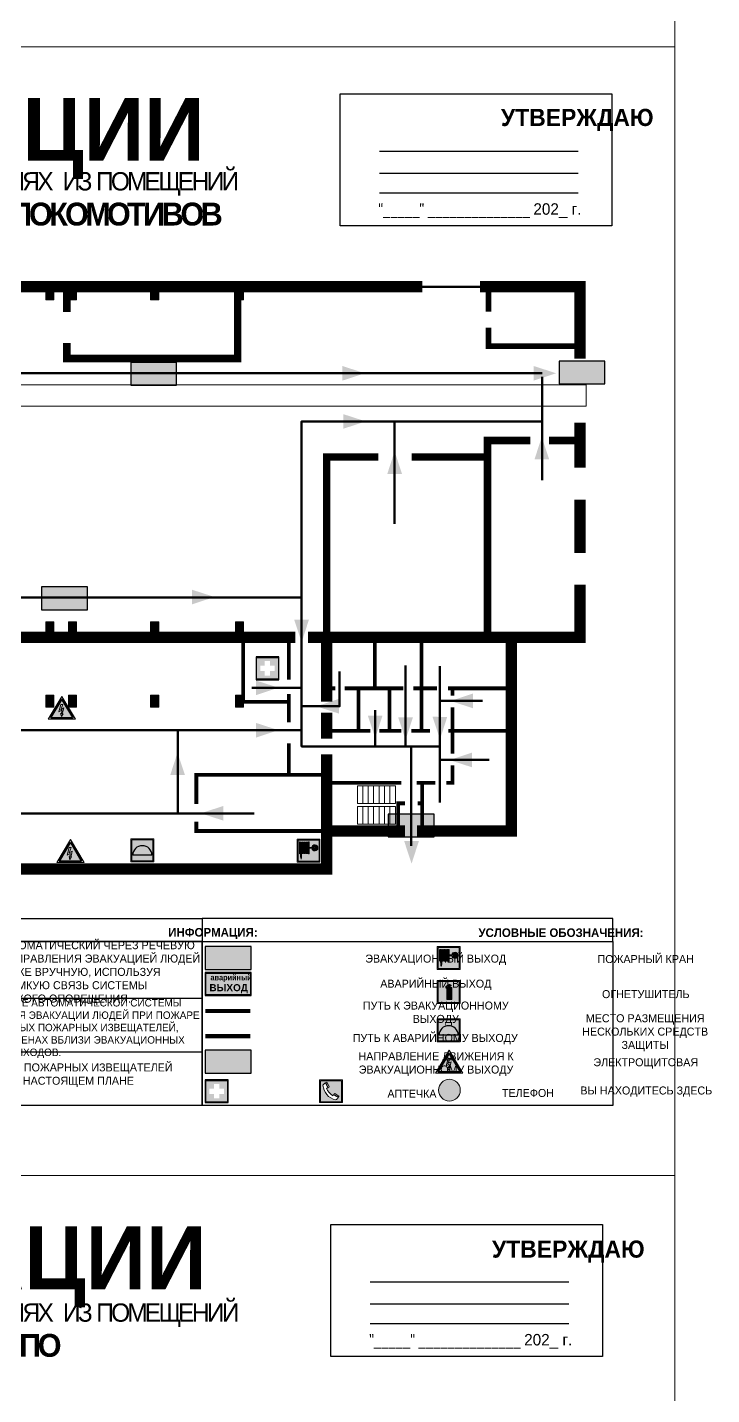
# Model space of a CAD drawing. Header units: millimetres. Extents: x 13114 to 67229, y 22859 to 38520.
# Drawn here: x 28583.1 to 28822.5, y 35478.4 to 35956.9 of the extents above; entities that cross this region are included whole.
import ezdxf

# ---------------------------------------------------------------- set-up
doc = ezdxf.new("R2010")
doc.units = ezdxf.units.MM
doc.linetypes.add('GOST2.303 4', pattern=[7, 5, -2, 0])
doc.layers.add('План_Штампы', color=7, linetype='Continuous')
doc.styles.add('обычный', font='arial.ttf')

# ---------------------------------------------------------------- blocks, each defined once
blk = doc.blocks.new('A$C7B4425F7')
at = {"true_color": 0xffffff}
blk.add_hatch(color=7, dxfattribs=at).paths.add_polyline_path([(0, 0), (-16, 0), (-16, -8), (0, -8)])
h = blk.add_hatch(color=126)
h.paths.add_polyline_path([(-0.2, -0.2), (-15.8, -0.2), (-15.8, -7.8), (-0.2, -7.8)])
h.paths.add_polyline_path([(-11.76, -2.03), (-11.76, -3.66), (-11.17, -3.66, -0.568275), (-11.17, -6.18), (-12.58, -6.18), (-12.58, -2.03)], flags=16)
h.paths.add_polyline_path([(-13.33, -4.12, -0.495768), (-13.59, -6.18), (-15.03, -6.18), (-15.03, -2.03), (-13.59, -2.03, -0.487973)], flags=16)
h.paths.add_polyline_path([(-10.25, -2.03), (-9.48, -2.03), (-9.48, -6.18), (-10.25, -6.18)], flags=16)
h.paths.add_polyline_path([(-13.84, -3.69), (-14.24, -3.69), (-14.24, -3.03), (-13.9, -3.03, -0.692621)], flags=0)
h.paths.add_polyline_path([(-9.15, -2.03), (-8.4, -2.03), (-8.04, -3.07), (-7.68, -2.03), (-6.93, -2.03), (-7.64, -4.1), (-6.93, -6.18), (-7.68, -6.18), (-8.04, -5.14), (-8.4, -6.18), (-9.15, -6.18), (-8.44, -4.1)], flags=16)
h.paths.add_polyline_path([(-11.76, -4.46), (-11.42, -4.46, -0.692621), (-11.36, -5.12), (-11.76, -5.12)], flags=0)
h.paths.add_polyline_path([(-13.9, -5.2), (-14.24, -5.2), (-14.24, -4.55), (-13.84, -4.55, -0.708038)], flags=0)
edge = h.paths.add_edge_path(flags=16)
edge.add_ellipse((-5.51, -4.08), major_axis=(0, 2.05), ratio=0.586184, start_angle=0, end_angle=360)
edge = h.paths.add_edge_path(flags=0)
edge.add_ellipse((-5.51, -4.08), major_axis=(0, 1.14), ratio=0.454828, start_angle=0, end_angle=360)
h.paths.add_polyline_path([(-4.13, -4.96, 0.377264), (-3.48, -4.52, 0.0555), (-3.16, -2.03), (-1.66, -2.03), (-1.66, -4.96), (-0.96, -4.96), (-0.96, -7.01), (-1.75, -7.01), (-1.75, -6.18), (-3.3, -6.18), (-3.3, -7.02), (-4.13, -7.02)], flags=16)
h.paths.add_polyline_path([(-2.73, -2.91), (-2.28, -2.91), (-2.28, -4.96), (-3.05, -4.96, 0.079136)], flags=0)
at = {"color": 126}
blk.add_lwpolyline([(-16, -8), (0, -8), (0, 0), (-16, 0)], close=True, dxfattribs=at)
blk = doc.blocks.new('A$C32E8229D')
at = {"true_color": 0xffffff}
blk.add_hatch(color=7, dxfattribs=at).paths.add_polyline_path([(0, 0), (0, -8), (16, -8), (16, 0)])
h = blk.add_hatch(color=126)
h.paths.add_polyline_path([(0.2, -0.2), (15.8, -0.2), (15.8, -7.8), (0.2, -7.8)])
h.paths.add_polyline_path([(13.49, -2.05), (12.08, -2.05), (11.37, -2.63, 0.162397), (11.29, -2.84), (11.29, -3.63), (10.35, -3.63), (10.35, -4.05), (11.68, -4.05), (11.68, -3.48), (12.26, -4.28), (11.29, -5.1), (11.29, -6.78), (11.85, -6.78), (11.85, -5.44), (12.8, -4.64), (12.8, -5.94), (14.46, -5.94), (14.46, -5.39), (13.45, -5.39), (13.45, -3.97), (12.46, -2.59), (13.15, -2.59), (13.69, -3.34), (14.18, -3)], flags=16)
h.paths.add_polyline_path([(10.74, -1.82, 1), (11.8, -1.82, 1)], flags=16)
h.paths.add_polyline_path([(9.39, -3.59), (5.99, -3.59), (6.56, -3.03), (5.91, -3.03), (5.1, -3.83), (5.91, -4.64), (6.56, -4.64), (5.99, -4.09), (9.39, -4.09)], flags=16)
h.paths.add_polyline_path([(4.29, -1.08), (1.72, -1.08), (1.72, -6.6), (4.29, -6.6)], flags=16)
at = {"color": 126}
blk.add_lwpolyline([(16, -8), (0, -8), (0, 0), (16, 0)], close=True, dxfattribs=at)
blk = doc.blocks.new('A$C3E6D3DDE')
at = {"lineweight": 5}
h = blk.add_hatch(color=40, dxfattribs=at)
h.paths.add_polyline_path([(24.1, 1.45), (16.46, -11.35), (31.74, -11.35)])
h.paths.add_polyline_path([(24.09, -0.46), (30.03, -10.41), (18.14, -10.41)], flags=16)
h.paths.add_polyline_path([(24.54, -3.08), (23.41, -6.02), (25.13, -5.01), (24.33, -8.5), (24.82, -8.27), (23.79, -9.86), (23.4, -8.04), (23.8, -8.43), (24.04, -6.29), (22.39, -7.25), (23.44, -3.08)], flags=0)
h = blk.add_hatch(color=256, dxfattribs=at)
h.paths.add_polyline_path([(24.37, 0.03, 0.567511), (23.82, 0.03), (17.59, -10.4, 0.582454), (17.86, -10.88), (30.32, -10.88, 0.582149), (30.6, -10.4)])
h.paths.add_polyline_path([(24.09, -0.46), (18.14, -10.41), (30.03, -10.41)], flags=16)
h.paths.add_polyline_path([(24.54, -3.08), (23.41, -6.02), (25.13, -5.01), (24.33, -8.5), (24.82, -8.27), (23.79, -9.86), (23.4, -8.04), (23.8, -8.43), (24.04, -6.29), (22.39, -7.25), (23.44, -3.08)], flags=0)
h = blk.add_hatch(color=40, dxfattribs=at)
h.paths.add_polyline_path([(24.09, -0.46), (18.14, -10.41), (30.03, -10.41)])
h.paths.add_polyline_path([(24.82, -8.27), (23.79, -9.86), (23.4, -8.04), (23.8, -8.43), (24.04, -6.29), (22.39, -7.25), (23.44, -3.08), (24.54, -3.08), (23.41, -6.02), (25.13, -5.01), (24.33, -8.5)], flags=16)
at = {"color": 40, "lineweight": 5}
for p, q in [((16.46, -11.35), (24.1, 1.45)), ((24.1, 1.45), (31.74, -11.35))]:
    blk.add_line(p, q, dxfattribs=at)
at = {"lineweight": 5}
for p, q in [((17.59, -10.4), (23.82, 0.03)), ((24.37, 0.03), (30.6, -10.4)), ((18.14, -10.41), (24.09, -0.46)), ((23.44, -3.08), (22.39, -7.25)), ((22.39, -7.25), (24.04, -6.29)), ((23.41, -6.02), (24.54, -3.08)), ((25.13, -5.01), (23.41, -6.02)), ((24.54, -3.08), (23.44, -3.08)), ((24.04, -6.29), (23.8, -8.43)), ((24.09, -0.46), (30.03, -10.41)), ((24.33, -8.5), (25.13, -5.01)), ((17.86, -10.88), (30.32, -10.88)), ((18.14, -10.41), (30.03, -10.41)), ((23.8, -8.43), (23.4, -8.04)), ((23.4, -8.04), (23.79, -9.86)), ((23.79, -9.86), (24.82, -8.27)), ((24.82, -8.27), (24.33, -8.5))]:
    blk.add_line(p, q, dxfattribs=at)
at = {"color": 50, "lineweight": 5}
blk.add_line((31.74, -11.35), (16.46, -11.35), dxfattribs=at)
blk = doc.blocks.new('A$C41C009D9')
at = {"true_color": 0xffffff}
blk.add_hatch(color=7, dxfattribs=at).paths.add_polyline_path([(0, 8), (-16, 8), (-16, 0), (0, 0)])
h = blk.add_hatch(color=126)
h.dxf.hatch_style = 1
h.paths.add_polyline_path([(-15.8, 7.8), (-15.8, 0.2), (-0.2, 0.2), (-0.2, 7.8)])
at = {"color": 126}
for points in [[(-16, 0), (0, 0), (0, 8), (-16, 8)], [(-16, 0), (0, 0), (0, 8), (-16, 8)], [(-15.8, 7.8), (-0.2, 7.8), (-0.2, 0.2), (-15.8, 0.2)]]:
    blk.add_lwpolyline(points, close=True, dxfattribs=at)
at = {"color": 7, "true_color": 0xffffff, "insert": (-15.8, 7.3), "char_height": 2.5, "width": 15.5999, "attachment_point": 1, "style": 'обычный'}
blk.add_mtext('\\pi1.6133;{\\fArial|b1|i0|c204|p34;\\H0.8x;\\W0.8;аварийный\\H1.25x;\\W1;\\P\\pi1.2327;ВЫХОД}', dxfattribs=at)
blk = doc.blocks.new('A$C37112FD5')
at = {"true_color": 0xf5f5ff}
h = blk.add_hatch(color=7, dxfattribs=at)
h.dxf.hatch_style = 1
h.paths.add_polyline_path([(12.8, -7.4), (0, -7.4), (0, -20.2), (12.8, -20.2)])
h.paths.add_polyline_path([(12.29, -7.91), (12.29, -19.69), (0.51, -19.69), (0.51, -7.91)], flags=16)
h.paths.add_polyline_path([(4.98, -9.04, -0.42597), (5.17, -9.22), (5.17, -12.25), (5.17, -15.29, -0.432244), (4.98, -15.47), (4.83, -15.47, -0.42597), (4.64, -15.29), (4.64, -12.25), (4.64, -9.22, -0.432244), (4.83, -9.04)], flags=0)
h.paths.add_polyline_path([(4.28, -9.22), (4.28, -12.25), (4.28, -15.29, -0.432244), (4.09, -15.47), (3.94, -15.47, -0.42597), (3.75, -15.29), (3.75, -12.25), (3.75, -9.22, -0.432244), (3.94, -9.04), (4.09, -9.04, -0.42597)], flags=0)
h.paths.add_polyline_path([(5.72, -9.04), (5.87, -9.04, -0.42597), (6.06, -9.22), (6.06, -12.25), (6.06, -15.29, -0.432244), (5.87, -15.47), (5.72, -15.47, -0.42597), (5.53, -15.29), (5.53, -12.25), (5.53, -9.22, -0.432244)], flags=0)
h.paths.add_polyline_path([(6.42, -8.9), (6.5, -8.9, -0.42597), (6.69, -9.08), (6.69, -12.03), (8.21, -12.03, -15.824349), (8.21, -12.47), (6.69, -12.47), (6.69, -15.42, -0.432244), (6.5, -15.6), (6.42, -15.6)], flags=0)
h.paths.add_polyline_path([(3.39, -9.22), (3.39, -12.25), (3.39, -15.29, -0.432244), (3.2, -15.47), (3.05, -15.47, -0.42597), (2.85, -15.29), (2.85, -12.25), (2.85, -9.22, -0.432244), (3.05, -9.04), (3.2, -9.04, -0.42597)], flags=0)
h.paths.add_polyline_path([(2.5, -9.22), (2.5, -16.71), (1.96, -16.71), (1.96, -9.22, -0.432244), (2.15, -9.04), (2.31, -9.04, -0.42597)], flags=0)
h.paths.add_polyline_path([(1.61, -8.9), (1.61, -15.6), (1.57, -15.6, -0.42597), (1.37, -15.42), (1.37, -12.03), (1.37, -9.09, -0.432244), (1.57, -8.9)], flags=0)
h.paths.add_polyline_path([(9.76, -10.81), (9.76, -12.03), (8.49, -12.03, -0.336371)], flags=0)
h.paths.add_polyline_path([(8.49, -12.47), (9.76, -12.47), (9.76, -13.7, -0.336371)], flags=0)
h.paths.add_polyline_path([(10.11, -10.81, -0.336371), (11.38, -12.03), (10.11, -12.03)], flags=0)
h.paths.add_polyline_path([(10.11, -12.47), (11.38, -12.47, -0.336371), (10.11, -13.7)], flags=0)
h.paths.add_polyline_path([(2.5, -16.84), (2.5, -17.05), (1.97, -17.05), (1.97, -16.84)], flags=0)
h.paths.add_polyline_path([(2.5, -17.24, -0.033778), (2.24, -18.6, -0.033778), (1.97, -17.24)], flags=0)
h = blk.add_hatch(color=242)
h.dxf.hatch_style = 1
h.paths.add_polyline_path([(12.29, -7.91), (0.51, -7.91), (0.51, -19.69), (12.29, -19.69)])
h.paths.add_polyline_path([(6.42, -15.6), (6.42, -8.9), (6.5, -8.9, -0.42597), (6.69, -9.08), (6.69, -12.03), (8.21, -12.03, -15.824349), (8.21, -12.47), (6.69, -12.47), (6.69, -15.42, -0.432244), (6.5, -15.6)], flags=16)
h.paths.add_polyline_path([(5.87, -15.47), (5.72, -15.47, -0.42597), (5.53, -15.29), (5.53, -12.25), (5.53, -9.22, -0.432244), (5.72, -9.04), (5.87, -9.04, -0.42597), (6.06, -9.22), (6.06, -12.25), (6.06, -15.29, -0.432244)], flags=16)
h.paths.add_polyline_path([(4.98, -15.47), (4.83, -15.47, -0.42597), (4.64, -15.29), (4.64, -12.25), (4.64, -9.22, -0.432244), (4.83, -9.04), (4.98, -9.04, -0.42597), (5.17, -9.22), (5.17, -12.25), (5.17, -15.29, -0.432244)], flags=16)
h.paths.add_polyline_path([(4.09, -15.47), (3.94, -15.47, -0.42597), (3.75, -15.29), (3.75, -12.25), (3.75, -9.22, -0.432244), (3.94, -9.04), (4.09, -9.04, -0.42597), (4.28, -9.22), (4.28, -12.25), (4.28, -15.29, -0.432244)], flags=16)
h.paths.add_polyline_path([(3.2, -15.47), (3.05, -15.47, -0.42597), (2.85, -15.29), (2.85, -12.25), (2.85, -9.22, -0.432244), (3.05, -9.04), (3.2, -9.04, -0.42597), (3.39, -9.22), (3.39, -12.25), (3.39, -15.29, -0.432244)], flags=16)
h.paths.add_polyline_path([(2.5, -17.05), (1.97, -17.05), (1.97, -16.84), (2.5, -16.84)], flags=16)
h.paths.add_polyline_path([(2.5, -17.24, -0.033778), (2.24, -18.6, -0.033778), (1.97, -17.24)], flags=16)
h.paths.add_polyline_path([(2.5, -16.71), (1.96, -16.71), (1.96, -9.22, -0.432244), (2.15, -9.04), (2.31, -9.04, -0.42597), (2.5, -9.22)], flags=16)
h.paths.add_polyline_path([(1.61, -15.6), (1.57, -15.6, -0.42597), (1.37, -15.42), (1.37, -12.03), (1.37, -9.09, -0.432244), (1.57, -8.9), (1.61, -8.9)], flags=16)
h.paths.add_polyline_path([(8.49, -12.47), (9.76, -12.47), (9.76, -13.7, -0.336371)], flags=0)
h.paths.add_polyline_path([(10.11, -13.7), (10.11, -12.47), (11.38, -12.47, -0.336371)], flags=0)
h.paths.add_polyline_path([(8.49, -12.03, -0.336371), (9.76, -10.81), (9.76, -12.03)], flags=0)
h.paths.add_polyline_path([(10.11, -12.03), (10.11, -10.81, -0.336371), (11.38, -12.03)], flags=0)
h = blk.add_hatch(color=7, dxfattribs=at)
h.dxf.hatch_style = 1
h.paths.add_polyline_path([(1.61, -8.9), (1.57, -8.9, 0.432244), (1.37, -9.09), (1.37, -12.03), (1.37, -15.42, 0.42597), (1.57, -15.6), (1.61, -15.6)])
h.paths.add_polyline_path([(2.5, -9.22, 0.42597), (2.31, -9.04), (2.15, -9.04, 0.432244), (1.96, -9.22), (1.96, -16.71), (2.5, -16.71)])
h.paths.add_polyline_path([(2.5, -16.84), (1.97, -16.84), (1.97, -17.05), (2.5, -17.05)])
h.paths.add_polyline_path([(2.5, -17.24), (1.97, -17.24, 0.033778), (2.24, -18.6, 0.033778)])
h.paths.add_polyline_path([(3.39, -12.25), (3.39, -9.22, 0.42597), (3.2, -9.04), (3.05, -9.04, 0.432244), (2.85, -9.22), (2.85, -12.25), (2.85, -15.29, 0.42597), (3.05, -15.47), (3.2, -15.47, 0.432244), (3.39, -15.29)])
h.paths.add_polyline_path([(4.28, -12.25), (4.28, -9.22, 0.42597), (4.09, -9.04), (3.94, -9.04, 0.432244), (3.75, -9.22), (3.75, -12.25), (3.75, -15.29, 0.42597), (3.94, -15.47), (4.09, -15.47, 0.432244), (4.28, -15.29)])
h.paths.add_polyline_path([(5.17, -12.25), (5.17, -9.22, 0.42597), (4.98, -9.04), (4.83, -9.04, 0.432244), (4.64, -9.22), (4.64, -12.25), (4.64, -15.29, 0.42597), (4.83, -15.47), (4.98, -15.47, 0.432244), (5.17, -15.29)])
h.paths.add_polyline_path([(6.06, -12.25), (6.06, -9.22, 0.42597), (5.87, -9.04), (5.72, -9.04, 0.432244), (5.53, -9.22), (5.53, -12.25), (5.53, -15.29, 0.42597), (5.72, -15.47), (5.87, -15.47, 0.432244), (6.06, -15.29)])
h.paths.add_polyline_path([(6.69, -12.47), (8.21, -12.47, 15.824349), (8.21, -12.03), (6.69, -12.03), (6.69, -9.08, 0.42597), (6.5, -8.9), (6.42, -8.9), (6.42, -15.6), (6.5, -15.6, 0.432244), (6.69, -15.42)])
h.paths.add_polyline_path([(8.49, -12.47), (9.76, -12.47), (9.76, -13.7, -0.336371)], flags=16)
h.paths.add_polyline_path([(8.49, -12.03, -0.336371), (9.76, -10.81), (9.76, -12.03)], flags=16)
h.paths.add_polyline_path([(10.11, -12.47), (11.38, -12.47, -0.336371), (10.11, -13.7)], flags=16)
h.paths.add_polyline_path([(10.11, -12.03), (10.11, -10.81, -0.336371), (11.38, -12.03)], flags=16)
h = blk.add_hatch(color=242)
h.dxf.hatch_style = 1
h.paths.add_polyline_path([(9.76, -10.81, 0.336371), (8.49, -12.03), (9.76, -12.03)])
h.paths.add_polyline_path([(10.11, -10.81), (10.11, -12.03), (11.38, -12.03, 0.336371)])
h.paths.add_polyline_path([(11.38, -12.47), (10.11, -12.47), (10.11, -13.7, 0.336371)])
h.paths.add_polyline_path([(9.76, -12.47), (8.49, -12.47, 0.336371), (9.76, -13.7)])
at = {"color": 242, "lineweight": 5}
for p, q in [((0, -20.2), (0, -7.4)), ((0, -7.4), (12.8, -7.4)), ((12.8, -20.2), (12.8, -7.4)), ((1.37, -12.03), (1.37, -9.08)), ((1.37, -12.03), (1.37, -15.42)), ((1.57, -8.9), (1.61, -8.9)), ((1.61, -8.9), (1.61, -15.6)), ((1.96, -16.71), (1.96, -9.22)), ((2.15, -9.04), (2.31, -9.04)), ((2.5, -16.71), (2.5, -9.22)), ((2.85, -12.25), (2.85, -9.22)), ((2.85, -12.25), (2.85, -15.29)), ((3.05, -9.04), (3.2, -9.04)), ((3.39, -12.25), (3.39, -9.22)), ((3.39, -12.25), (3.39, -15.29)), ((3.75, -12.25), (3.75, -9.22)), ((3.75, -12.25), (3.75, -15.29)), ((3.94, -9.04), (4.09, -9.04)), ((4.28, -12.25), (4.28, -9.22)), ((4.28, -12.25), (4.28, -15.29)), ((4.64, -12.25), (4.64, -9.22)), ((4.64, -12.25), (4.64, -15.29)), ((4.83, -9.04), (4.98, -9.04)), ((5.17, -12.25), (5.17, -9.22)), ((5.17, -12.25), (5.17, -15.29)), ((5.53, -12.25), (5.53, -9.22)), ((5.53, -12.25), (5.53, -15.29)), ((5.72, -9.04), (5.87, -9.04)), ((6.06, -12.25), (6.06, -9.22)), ((6.06, -12.25), (6.06, -15.29)), ((6.42, -8.9), (6.42, -15.6)), ((6.5, -8.9), (6.42, -8.9)), ((6.69, -12.03), (6.69, -9.08)), ((8.21, -12.03), (6.69, -12.03)), ((8.21, -12.47), (6.69, -12.47)), ((6.69, -12.47), (6.69, -15.42)), ((9.76, -12.03), (8.49, -12.03)), ((9.76, -12.47), (8.49, -12.47)), ((9.76, -10.81), (9.76, -12.03)), ((9.76, -12.47), (9.76, -13.7)), ((10.11, -10.81), (10.11, -12.03)), ((11.38, -12.03), (10.11, -12.03)), ((11.38, -12.47), (10.11, -12.47)), ((10.11, -12.47), (10.11, -13.7)), ((0, -20.2), (12.8, -20.2)), ((1.57, -15.6), (1.61, -15.6)), ((1.96, -16.71), (2.5, -16.71)), ((1.97, -16.84), (2.5, -16.84)), ((1.97, -17.05), (1.97, -16.84)), ((2.5, -17.05), (1.97, -17.05)), ((1.97, -17.24), (2.5, -17.24)), ((2.5, -16.84), (2.5, -17.05)), ((3.05, -15.47), (3.2, -15.47)), ((3.94, -15.47), (4.09, -15.47)), ((4.83, -15.47), (4.98, -15.47)), ((5.72, -15.47), (5.87, -15.47)), ((6.42, -15.6), (6.5, -15.6))]:
    blk.add_line(p, q, dxfattribs=at)
blk.add_lwpolyline([(0.51, -7.91), (12.29, -7.91), (12.29, -19.69), (0.51, -19.69)], close=True, dxfattribs=at)
for centre, radius, start, end in [((1.56, -9.09), 0.182, 87.10267, 180.60715), ((2.15, -9.22), 0.182, 87.10267, 180.60715), ((2.32, -9.22), 0.182, 359.39285, 92.89733), ((3.04, -9.22), 0.182, 87.10267, 180.60715), ((3.04, -15.29), 0.182, 179.39285, 272.89733), ((3.21, -9.22), 0.182, 359.39285, 92.89733), ((3.21, -15.29), 0.182, 267.10267, 0.60715), ((3.93, -9.22), 0.182, 87.10267, 180.60715), ((3.93, -15.29), 0.182, 179.39285, 272.89733), ((4.1, -9.22), 0.182, 359.39285, 92.89733), ((4.1, -15.29), 0.182, 267.10267, 0.60715), ((4.82, -9.22), 0.182, 87.10267, 180.60715), ((4.82, -15.29), 0.182, 179.39285, 272.89733), ((4.99, -9.22), 0.182, 359.39285, 92.89733), ((4.99, -15.29), 0.182, 267.10267, 0.60715), ((5.71, -9.22), 0.182, 87.10267, 180.60715), ((5.71, -15.29), 0.182, 179.39285, 272.89733), ((5.88, -9.22), 0.182, 359.39285, 92.89733), ((5.88, -15.29), 0.182, 267.10267, 0.60715), ((6.51, -9.09), 0.182, 359.39285, 92.89733), ((9.93, -12.25), 1.74, 187.23185, 172.76815), ((9.93, -12.25), 1.46, 96.99266, 171.35851), ((9.93, -12.25), 1.46, 188.64149, 263.00734), ((9.93, -12.25), 1.46, 8.64149, 83.00734), ((9.93, -12.25), 1.46, 276.99266, 351.35851), ((1.56, -15.42), 0.182, 179.39285, 272.89733), ((12.17, -15.98), 10.27, 187.04098, 194.7793), ((-7.7, -15.98), 10.27, 345.2207, 352.95902), ((6.51, -15.42), 0.182, 267.10267, 0.60715)]:
    blk.add_arc(centre, radius, start, end, dxfattribs=at)
blk = doc.blocks.new('A$C7B8C2D5B')
at = {"lineweight": 0}
h = blk.add_hatch(color=5, dxfattribs=at)
h.dxf.hatch_style = 1
h.paths.add_polyline_path([(1.4, -3.02, 1), (-2.11, -3.02, 1)])
at = {"color": 5, "lineweight": 0}
blk.add_circle((-0.36, -3.02), 1.75, dxfattribs=at)
blk = doc.blocks.new('A$C18900ED3')
h = blk.add_hatch(color=126)
h.paths.add_polyline_path([(-0.18, -0.18), (-7.02, -0.18), (-7.02, -7.02), (-0.18, -7.02)])
h.paths.add_polyline_path([(-5.89, -4.46), (-5.89, -2.77), (-4.46, -2.77), (-4.46, -1.31), (-2.77, -1.31), (-2.77, -2.77), (-1.33, -2.77), (-1.33, -4.46), (-2.77, -4.46), (-2.77, -5.89), (-4.46, -5.89), (-4.46, -4.46)], flags=16)
at = {"color": 126}
for p, q in [((-7.2, 0), (-7.2, -7.2)), ((0, 0), (-7.2, 0)), ((0, -7.2), (0, 0)), ((-7.02, -7.02), (-7.02, -0.18)), ((-7.02, -0.18), (-0.18, -0.18)), ((-0.18, -0.18), (-0.18, -7.02)), ((-7.2, -7.2), (0, -7.2)), ((-0.18, -7.02), (-7.02, -7.02))]:
    blk.add_line(p, q, dxfattribs=at)
blk = doc.blocks.new('A$C1E1F2D43')
at = {"true_color": 0xffffff}
blk.add_hatch(color=7, dxfattribs=at).paths.add_polyline_path([(8, 0), (0, 0), (0, -8), (8, -8)])
h = blk.add_hatch(color=242)
h.paths.add_polyline_path([(0.32, -0.32), (0.32, -7.68), (7.68, -7.68), (7.68, -0.32)])
h.paths.add_polyline_path([(7.35, -5.71), (0.65, -5.71, -1)], flags=16)
at = {"color": 242, "lineweight": 5}
for p, q in [((0, 0), (8, 0)), ((0, -8), (0, 0)), ((0, 0), (8, 0)), ((8, -8), (8, 0)), ((0, -8), (8, -8))]:
    blk.add_line(p, q, dxfattribs=at)
at = {"color": 242}
blk.add_line((7.35, -5.71), (0.65, -5.71), dxfattribs=at)
at = {"color": 242, "lineweight": 5}
blk.add_lwpolyline([(0.32, -0.32), (7.68, -0.32), (7.68, -7.68), (0.32, -7.68)], close=True, dxfattribs=at)
at = {"color": 242}
blk.add_arc((4, -5.71), 3.35, 0, 180, dxfattribs=at)
blk = doc.blocks.new('A$C3AD82952')
at = {"true_color": 0xf5f5ff}
h = blk.add_hatch(color=7, dxfattribs=at)
h.dxf.hatch_style = 1
h.paths.add_polyline_path([(8.21, 8.73, 0.414214), (7.89, 9.05), (7.22, 9.05), (7.22, 9.92), (7.59, 9.92, 1), (7.57, 10.36), (7.22, 10.36), (7.22, 10.6), (6.43, 10.6), (6.43, 10.36), (6.01, 10.36), (4.74, 9.59), (4.74, 8.69), (4.98, 8.73), (4.98, 9.26), (6.12, 9.91), (6.43, 9.91), (6.43, 9.05), (5.76, 9.05, 0.414214), (5.44, 8.73), (5.44, 2.2), (8.21, 2.2)], flags=0)
h.paths.add_polyline_path([(12.8, 12.8), (0, 12.8), (0, 0), (12.8, 0)])
h.paths.add_polyline_path([(0.51, 12.29), (12.29, 12.29), (12.29, 0.51), (0.51, 0.51)], flags=16)
h.paths.add_polyline_path([(4.74, 9.59), (6.01, 10.36), (6.43, 10.36), (6.43, 10.6), (7.22, 10.6), (7.22, 10.36), (7.59, 10.36, -0.94586), (7.59, 9.92), (7.22, 9.92), (7.22, 9.05), (7.89, 9.05, -0.414214), (8.21, 8.73), (8.21, 2.2), (5.44, 2.2), (5.44, 8.73, -0.414214), (5.76, 9.05), (6.43, 9.05), (6.43, 9.91), (6.12, 9.91), (4.98, 9.26), (4.98, 8.73), (4.74, 8.69)], flags=0)
h = blk.add_hatch(color=242)
h.dxf.hatch_style = 1
h.paths.add_polyline_path([(12.29, 12.29), (0.51, 12.29), (0.51, 0.51), (12.29, 0.51)])
h.paths.add_polyline_path([(4.74, 8.69), (4.74, 9.59), (6.01, 10.36), (6.43, 10.36), (6.43, 10.6), (7.22, 10.6), (7.22, 10.36), (7.59, 10.36, -0.94586), (7.59, 9.92), (7.22, 9.92), (7.22, 9.05), (7.89, 9.05, -0.414214), (8.21, 8.73), (8.21, 2.2), (5.44, 2.2), (5.44, 8.73, -0.414214), (5.76, 9.05), (6.43, 9.05), (6.43, 9.91), (6.12, 9.91), (4.98, 9.26), (4.98, 8.73)], flags=16)
h = blk.add_hatch(color=7, dxfattribs=at)
h.dxf.hatch_style = 1
h.paths.add_polyline_path([(8.21, 8.73, 0.414214), (7.89, 9.05), (7.22, 9.05), (7.22, 9.92), (7.59, 9.92, 1), (7.57, 10.36), (7.22, 10.36), (7.22, 10.6), (6.43, 10.6), (6.43, 10.36), (6.01, 10.36), (4.74, 9.59), (4.74, 8.69), (4.98, 8.73), (4.98, 9.26), (6.12, 9.91), (6.43, 9.91), (6.43, 9.05), (5.76, 9.05, 0.414214), (5.44, 8.73), (5.44, 2.2), (8.21, 2.2)])
at = {"color": 242, "lineweight": 5}
for p, q in [((0, 0), (0, 12.8)), ((0, 12.8), (12.8, 12.8)), ((6.01, 10.36), (4.74, 9.59)), ((4.74, 9.59), (4.74, 8.69)), ((4.74, 8.69), (4.98, 8.73)), ((4.98, 9.26), (6.12, 9.91)), ((4.98, 8.73), (4.98, 9.26)), ((5.44, 2.2), (5.44, 8.73)), ((5.76, 9.05), (6.43, 9.05)), ((6.01, 10.36), (6.43, 10.36)), ((6.12, 9.91), (6.43, 9.91)), ((7.22, 10.6), (6.43, 10.6)), ((6.43, 10.6), (6.43, 10.36)), ((6.43, 9.91), (6.43, 9.05)), ((7.22, 10.36), (7.22, 10.6)), ((7.59, 10.36), (7.22, 10.36)), ((7.22, 9.05), (7.22, 9.92)), ((7.59, 9.92), (7.22, 9.92)), ((7.89, 9.05), (7.22, 9.05)), ((8.21, 2.2), (8.21, 8.73)), ((12.8, 0), (12.8, 12.8)), ((0, 0), (12.8, 0)), ((5.44, 2.2), (8.21, 2.2))]:
    blk.add_line(p, q, dxfattribs=at)
blk.add_lwpolyline([(0.51, 12.29), (12.29, 12.29), (12.29, 0.51), (0.51, 0.51)], close=True, dxfattribs=at)
for centre, radius, start, end in [((5.76, 8.73), 0.32, 90, 180), ((7.58, 10.14), 0.223, 273.18746, 86.81254), ((7.89, 8.73), 0.32, 0, 90)]:
    blk.add_arc(centre, radius, start, end, dxfattribs=at)
blk = doc.blocks.new('A$C456E1F9C')
at = {"lineweight": 5}
h = blk.add_hatch(color=242, dxfattribs=at)
h.paths.add_polyline_path([(0.51, -1.47), (0.51, -13.26), (12.29, -13.26), (12.29, -1.47)])
h.paths.add_polyline_path([(5.42, -4.95, -0.254479), (4.78, -5.4), (3.52, -2.53, -0.209735), (4.23, -2.4)], flags=16)
h.paths.add_polyline_path([(8.53, -8.6), (10.87, -10.17), (10.54, -10.76), (8.03, -9.13, -0.192251)], flags=16)
h.paths.add_polyline_path([(4.61, -5.49, 0.005518), (3.87, -5.72, 0.128647), (7.49, -10.01, 0.00809), (7.83, -9.33), (10.47, -10.97, -0.16736), (8.99, -12.25, -0.327862), (1.95, -3.95, -0.166952), (3.36, -2.62)], flags=16)
at = {"color": 242, "lineweight": 5}
for p, q in [((0, -13.77), (0, -0.97)), ((12.8, -0.97), (0, -0.97)), ((4.61, -5.49), (3.36, -2.62)), ((3.52, -2.53), (4.78, -5.4)), ((4.23, -2.4), (5.42, -4.95)), ((12.8, -13.77), (12.8, -0.97)), ((0, -13.77), (12.8, -13.77)), ((7.83, -9.33), (10.47, -10.97)), ((8.03, -9.13), (10.54, -10.76)), ((10.81, -10.12), (8.53, -8.6)), ((10.54, -10.76), (10.8, -10.3)), ((10.8, -10.3), (10.81, -10.12))]:
    blk.add_line(p, q, dxfattribs=at)
blk.add_lwpolyline([(0.51, -1.47), (12.29, -1.47), (12.29, -13.26), (0.51, -13.26)], close=True, dxfattribs=at)
for centre, radius, start, end in [((4.59, -5.34), 2.99, 114.28453, 152.19739), ((11.12, -3.31), 9.19, 183.99153, 256.60086), ((4.02, -3.27), 0.891, 76.32839, 123.70924), ((14.98, -39.1), 35.17, 107.14873, 108.41345), ((13.86, -0.94), 11.08, 205.55365, 234.87622), ((4.68, -4.59), 0.824, 276.9621, 334.07228), ((-13.31, 0.8), 23.44, 332.54871, 334.40268), ((8.94, -9.5), 0.989, 114.40924, 157.93883), ((7.87, -9.46), 3, 291.92908, 329.9329)]:
    blk.add_arc(centre, radius, start, end, dxfattribs=at)

msp = doc.modelspace()

# ---------------------------------------------------------------- hatches: boundary and pattern name
at = {"lineweight": 0}
h = msp.add_hatch(color=256, dxfattribs=at)
h.dxf.hatch_style = 1
h.paths.add_polyline_path([(28589.56, 35865.64), (28589.56, 35861.47), (28592.39, 35861.47), (28592.39, 35865.64)])
h = msp.add_hatch(color=256, dxfattribs=at)
h.dxf.hatch_style = 1
h.paths.add_polyline_path([(28597.46, 35865.64), (28597.46, 35861.47), (28600.29, 35861.47), (28600.29, 35865.64)])
h = msp.add_hatch(color=256, dxfattribs=at)
h.dxf.hatch_style = 1
h.paths.add_polyline_path([(28626.23, 35865.64), (28626.23, 35861.47), (28629.06, 35861.47), (28629.06, 35865.64)])
h = msp.add_hatch(color=256, dxfattribs=at)
h.dxf.hatch_style = 1
h.paths.add_polyline_path([(28655.94, 35865.64), (28655.94, 35861.47), (28658.77, 35861.47), (28658.77, 35865.64)])
h = msp.add_hatch(color=256, dxfattribs=at)
h.dxf.hatch_style = 1
h.paths.add_polyline_path([(28589.56, 35748.84), (28589.56, 35744.67), (28592.39, 35744.67), (28592.39, 35748.84)])
h = msp.add_hatch(color=256, dxfattribs=at)
h.dxf.hatch_style = 1
h.paths.add_polyline_path([(28597.46, 35748.84), (28597.46, 35744.67), (28600.29, 35744.67), (28600.29, 35748.84)])
h = msp.add_hatch(color=256, dxfattribs=at)
h.dxf.hatch_style = 1
h.paths.add_polyline_path([(28626.23, 35748.84), (28626.23, 35744.67), (28629.06, 35744.67), (28629.06, 35748.84)])
h = msp.add_hatch(color=256, dxfattribs=at)
h.dxf.hatch_style = 1
h.paths.add_polyline_path([(28655.94, 35748.84), (28655.94, 35744.67), (28658.77, 35744.67), (28658.77, 35748.84)])
h = msp.add_hatch(color=256, dxfattribs=at)
h.dxf.hatch_style = 1
h.paths.add_polyline_path([(28589.56, 35723.17), (28589.56, 35719), (28592.39, 35719), (28592.39, 35723.17)])
h = msp.add_hatch(color=256, dxfattribs=at)
h.dxf.hatch_style = 1
h.paths.add_polyline_path([(28597.46, 35723.17), (28597.46, 35719), (28600.29, 35719), (28600.29, 35723.17)])
h = msp.add_hatch(color=256, dxfattribs=at)
h.dxf.hatch_style = 1
h.paths.add_polyline_path([(28626.23, 35723.17), (28626.23, 35719), (28629.06, 35719), (28629.06, 35723.17)])
h = msp.add_hatch(color=256, dxfattribs=at)
h.dxf.hatch_style = 1
h.paths.add_polyline_path([(28655.94, 35723.17), (28655.94, 35719), (28658.77, 35719), (28658.77, 35723.17)])

# ---------------------------------------------------------------- linework, layer by layer
at = {"color": 5, "lineweight": 0}
for points in [[(28209.6, 35950.08), (28809.6, 35950.08), (28809.6, 36345.08), (28209.6, 36345.08)], [(28209.6, 35555.08), (28809.6, 35555.08), (28809.6, 35950.08), (28209.6, 35950.08)], [(28209.6, 35160.08), (28809.6, 35160.08), (28809.6, 35555.08), (28209.6, 35555.08)]]:
    msp.add_lwpolyline(points, close=True, dxfattribs=at)
for points in [[(28692.54, 35933.6), (28787.54, 35933.6), (28787.54, 35887.39), (28692.54, 35887.39)], [(28522.49, 35645.03), (28644.21, 35645.03), (28644.21, 35579.58), (28522.49, 35579.58)], [(28522.49, 35645.03), (28644.21, 35645.03), (28644.21, 35636.97), (28522.49, 35636.97)], [(28644.21, 35636.97), (28787.98, 35636.97), (28787.98, 35645.03), (28644.21, 35645.03)], [(28522.49, 35636.97), (28644.21, 35636.97), (28644.21, 35616.98), (28522.49, 35616.98)], [(28644.21, 35636.97), (28787.98, 35636.97), (28787.98, 35579.58), (28644.21, 35579.58)], [(28644.21, 35616.98), (28522.49, 35616.98), (28522.49, 35598.4), (28644.21, 35598.4)], [(28689.31, 35537.92), (28784.32, 35537.92), (28784.32, 35491.72), (28689.31, 35491.72)]]:
    msp.add_lwpolyline(points, close=True)
for points in [[(28706.29, 35913.55), (28775.82, 35913.55)], [(28706.29, 35905.79), (28775.82, 35905.79)], [(28706.29, 35899), (28775.82, 35899)], [(28703.06, 35517.87), (28772.59, 35517.87)], [(28703.06, 35510.11), (28772.59, 35510.11)], [(28703.06, 35503.33), (28772.59, 35503.33)]]:
    msp.add_lwpolyline(points)
at = {"lineweight": 100}
for points, const_width in [([(28721.25, 35866.07), (28515.69, 35866.07)], 3.96), ([(28741.47, 35866.07), (28776.47, 35866.07), (28776.47, 35840.95)], 3.96), ([(28596.87, 35865.39), (28596.87, 35857.2)], 2.64), ([(28596.87, 35846.45), (28596.87, 35841.02), (28656.68, 35841.02), (28656.68, 35865.09)], 2.64), ([(28744.39, 35857.37), (28744.39, 35866.07)], 2), ([(28775.8, 35845.33), (28744.39, 35845.33), (28744.39, 35851.78)], 2), ([(28776.47, 35818.54), (28776.47, 35802.76)], 3.96), ([(28717.57, 35806.53), (28744.1, 35806.53), (28744.1, 35743.76), (28744.1, 35812.3), (28759.08, 35812.3)], 2.64), ([(28765.55, 35812.3), (28775.76, 35812.3)], 2.64), ([(28687.8, 35743.4), (28687.8, 35806.53), (28705.88, 35806.53)], 2.64), ([(28776.47, 35791.54), (28776.47, 35772.88)], 3.96), ([(28776.47, 35761.86), (28776.47, 35743.4), (28681.23, 35743.4)], 3.96), ([(28676.8, 35743.4), (28515.81, 35743.4)], 3.96), ([(28658.61, 35743.17), (28658.61, 35720.81), (28674.55, 35720.81), (28674.55, 35723.54)], 1.32), ([(28674.55, 35728.64), (28674.55, 35742.33)], 1.32), ([(28687.8, 35720.86), (28687.8, 35743.4)], 3.96), ([(28704.67, 35725.57), (28704.67, 35743.07)], 1.32), ([(28719.39, 35675.62), (28752.44, 35675.62), (28752.44, 35743.4)], 3.96), ([(28720.99, 35710.68), (28720.99, 35742.97)], 1.32), ([(28690.83, 35725.57), (28687.6, 35725.57)], 1.32), ([(28698.94, 35725.57), (28698.94, 35710.68), (28688.62, 35710.68), (28703.06, 35710.68)], 1.32), ([(28714.69, 35725.57), (28694.13, 35725.57)], 1.32), ([(28709.77, 35710.68), (28709.77, 35725.57)], 1.32), ([(28726.38, 35725.57), (28718.17, 35725.57)], 1.32), ([(28731.83, 35723.03), (28731.83, 35725.57), (28730.21, 35725.57)], 1.32), ([(28731.83, 35725.57), (28752.54, 35725.57)], 1.32), ([(28674.55, 35720.81), (28674.55, 35720.81)], 1.32), ([(28674.55, 35720.81), (28674.55, 35713.66)], 1.32), ([(28731.83, 35702.71), (28731.83, 35718.94)], 1.32), ([(28687.8, 35707.94), (28687.8, 35717.01)], 3.96), ([(28706.29, 35710.68), (28713.95, 35710.68)], 1.32), ([(28717.44, 35710.68), (28723.94, 35710.68)], 1.32), ([(28730.35, 35710.68), (28752.18, 35710.68)], 1.32), ([(28674.55, 35706.28), (28674.55, 35695.27)], 1.32), ([(28251.74, 35676.25), (28251.74, 35662.32), (28687.8, 35662.32), (28687.8, 35702.46)], 3.96), ([(28642.21, 35685.08), (28642.21, 35695.27)], 1.32), ([(28642.21, 35695.27), (28687.81, 35695.27), (28642.21, 35695.27), (28642.21, 35688.33)], 1.32), ([(28729.72, 35692.46), (28731.83, 35692.46), (28731.83, 35698.61)], 1.32), ([(28687.35, 35692.46), (28713.95, 35692.46)], 1.32), ([(28719.3, 35692.46), (28725.81, 35692.46)], 1.32), ([(28721.24, 35692.46), (28721.24, 35676.29)], 1.32), ([(28712.82, 35675.66), (28712.82, 35685.33), (28715.18, 35685.33)], 1.32), ([(28721.24, 35685.33), (28719.65, 35685.33)], 1.32), ([(28687.8, 35675.62), (28642.21, 35675.62), (28642.21, 35678.88)], 1.32), ([(28687.8, 35675.62), (28715.17, 35675.62)], 3.96)]:
    msp.add_lwpolyline(points, dxfattribs=dict(at, const_width=const_width))
at = {"lineweight": 0}
for points in [[(28589.56, 35865.64), (28592.39, 35865.64), (28592.39, 35861.47), (28589.56, 35861.47)], [(28597.46, 35865.64), (28600.29, 35865.64), (28600.29, 35861.47), (28597.46, 35861.47)], [(28626.23, 35865.64), (28629.06, 35865.64), (28629.06, 35861.47), (28626.23, 35861.47)], [(28655.94, 35865.64), (28658.77, 35865.64), (28658.77, 35861.47), (28655.94, 35861.47)], [(28263.73, 35831.74), (28778.55, 35831.74), (28778.55, 35824.27), (28263.73, 35824.27)], [(28589.56, 35748.84), (28592.39, 35748.84), (28592.39, 35744.67), (28589.56, 35744.67)], [(28597.46, 35748.84), (28600.29, 35748.84), (28600.29, 35744.67), (28597.46, 35744.67)], [(28626.23, 35748.84), (28629.06, 35748.84), (28629.06, 35744.67), (28626.23, 35744.67)], [(28655.94, 35748.84), (28658.77, 35748.84), (28658.77, 35744.67), (28655.94, 35744.67)], [(28589.56, 35723.17), (28592.39, 35723.17), (28592.39, 35719), (28589.56, 35719)], [(28597.46, 35723.17), (28600.29, 35723.17), (28600.29, 35719), (28597.46, 35719)], [(28626.23, 35723.17), (28629.06, 35723.17), (28629.06, 35719), (28626.23, 35719)], [(28655.94, 35723.17), (28658.77, 35723.17), (28658.77, 35719), (28655.94, 35719)], [(28698.56, 35685.23), (28700.46, 35685.23), (28700.46, 35691.49), (28698.56, 35691.49)], [(28700.46, 35685.23), (28702.36, 35685.23), (28702.36, 35691.49), (28700.46, 35691.49)], [(28702.36, 35685.23), (28704.25, 35685.23), (28704.25, 35691.49), (28702.36, 35691.49)], [(28704.25, 35685.23), (28706.15, 35685.23), (28706.15, 35691.49), (28704.25, 35691.49)], [(28706.15, 35685.23), (28708.05, 35685.23), (28708.05, 35691.49), (28706.15, 35691.49)], [(28708.05, 35685.23), (28709.94, 35685.23), (28709.94, 35691.49), (28708.05, 35691.49)], [(28709.94, 35685.23), (28711.84, 35685.23), (28711.84, 35691.49), (28709.94, 35691.49)], [(28698.56, 35677.98), (28700.46, 35677.98), (28700.46, 35684.24), (28698.56, 35684.24)], [(28700.46, 35677.98), (28702.36, 35677.98), (28702.36, 35684.24), (28700.46, 35684.24)], [(28702.36, 35677.98), (28704.25, 35677.98), (28704.25, 35684.24), (28702.36, 35684.24)], [(28704.25, 35677.98), (28706.15, 35677.98), (28706.15, 35684.24), (28704.25, 35684.24)], [(28706.15, 35677.98), (28708.05, 35677.98), (28708.05, 35684.24), (28706.15, 35684.24)], [(28708.05, 35677.98), (28709.94, 35677.98), (28709.94, 35684.24), (28708.05, 35684.24)], [(28709.94, 35677.98), (28711.84, 35677.98), (28711.84, 35684.24), (28709.94, 35684.24)]]:
    msp.add_lwpolyline(points, close=True, dxfattribs=at)
at = {"lineweight": 100}
msp.add_lwpolyline([(28721.25, 35866.07), (28746.54, 35866.07)], dxfattribs=at)
at = {"color": 126, "lineweight": 100, "true_color": 0x008754}
for points in [[(28264.09, 35835.86), (28261.23, 35835.86), (28261.23, 35757.4), (28679.05, 35757.4), (28679.05, 35705.23), (28717.36, 35705.23), (28717.36, 35670.45)], [(28763.17, 35835.86), (28264.09, 35835.86)], [(28763.17, 35798.46), (28763.17, 35834.52), (28763.17, 35834.52)], [(28679.05, 35757.4), (28679.05, 35818.99), (28763.17, 35818.99)], [(28711.58, 35818.99), (28711.58, 35783.16)], [(28715.38, 35705.23), (28715.38, 35733.56)], [(28692.33, 35731.43), (28692.33, 35719.28), (28679.05, 35719.28)], [(28717.36, 35705.23), (28727.41, 35705.23), (28727.41, 35733.3)], [(28679.05, 35725.75), (28661.65, 35725.75)], [(28727.41, 35721.16), (28742.32, 35721.16)], [(28704.74, 35705.23), (28704.74, 35717.91)], [(28300.21, 35710.96), (28679.05, 35710.96)], [(28635.69, 35710.96), (28635.69, 35681.8), (28662.4, 35681.8)], [(28727.41, 35705.23), (28727.41, 35685.61)], [(28727.41, 35700.5), (28744.7, 35700.5)], [(28635.69, 35681.8), (28315.37, 35681.8)]]:
    msp.add_lwpolyline(points, dxfattribs=at)
at = {"color": 126, "lineweight": 80, "true_color": 0x008754, "const_width": 1.5}
msp.add_lwpolyline([(28661.15, 35612.65), (28645.35, 35612.65)], dxfattribs=at)
at = {"color": 126, "linetype": 'GOST2.303 4', "lineweight": 80, "true_color": 0x008754, "const_width": 1.5}
msp.add_lwpolyline([(28661.15, 35603.85), (28645.35, 35603.85)], dxfattribs=at)
at = {"layer": 'План_Штампы', "color": 126, "true_color": 0x008754}
for points in [[(28693.29, 35833.23), (28693.3, 35838.36), (28701.18, 35835.82)], [(28760.21, 35833.23), (28760.22, 35838.36), (28768.1, 35835.82)], [(28693.6, 35816.39), (28693.61, 35821.52), (28701.49, 35818.97)], [(28765.66, 35805.64), (28760.52, 35805.65), (28763.07, 35813.53)], [(28714.17, 35800.61), (28709.03, 35800.62), (28711.58, 35808.5)], [(28640.68, 35754.94), (28640.69, 35760.07), (28648.57, 35757.53)], [(28676.46, 35749.57), (28681.6, 35749.56), (28679.05, 35741.68)], [(28663.06, 35723.18), (28663.08, 35728.31), (28670.96, 35725.77)], [(28692.09, 35721.86), (28692.07, 35716.73), (28684.19, 35719.27)], [(28739.02, 35723.74), (28739, 35718.6), (28731.12, 35721.15)], [(28702.21, 35716.04), (28707.34, 35716.03), (28704.8, 35708.15)], [(28712.84, 35715.39), (28717.97, 35715.38), (28715.43, 35707.5)], [(28724.87, 35715.59), (28730, 35715.58), (28727.46, 35707.7)], [(28663.07, 35708.33), (28663.08, 35713.46), (28670.96, 35710.92)], [(28638.22, 35695.19), (28633.08, 35695.2), (28635.63, 35703.08)], [(28738.69, 35703.06), (28738.67, 35697.93), (28730.79, 35700.47)], [(28651.67, 35684.41), (28651.66, 35679.27), (28643.78, 35681.82)], [(28714.93, 35672.09), (28720.06, 35672.08), (28717.52, 35664.2)]]:
    msp.add_solid(points, dxfattribs=at)

# ---------------------------------------------------------------- block references
for name, p, xscale, yscale, zscale in [('A$C18900ED3', (28671.1, 35736.56), 1.111111111007631, 1.111111111007631, 1.111111111007631), ('A$C3E6D3DDE', (28580.11, 35721.81), 0.625, 0.625, 0.625), ('A$C3E6D3DDE', (28583.07, 35671.73), 0.625, 0.625, 0.625), ('A$C37112FD5', (28677.47, 35677.39), 0.6249984004534781, 0.6249984004534781, 0.6249984004534781), ('A$C37112FD5', (28726.49, 35639.79), 0.6249984004534781, 0.6249984004534781, 0.6249984004534781), ('A$C3AD82952', (28726.49, 35615.26), 0.625, 0.625, 0.625), ('A$C3E6D3DDE', (28715.63, 35597.99), 0.625, 0.625, 0.625), ('A$C18900ED3', (28653.35, 35588.58), 1.111111111007631, 1.111111111007631, 1.111111111007631), ('A$C456E1F9C', (28685.3, 35589.18), 0.625, 0.625, 0.625), ('A$C7B8C2D5B', (28731.53, 35591.52), 2.177419353276491, 2.177419353276491, 2.177419353276491)]:
    msp.add_blockref(name, p, dxfattribs=dict(xscale=xscale, yscale=yscale, zscale=zscale))
at = {"color": 1}
for p in [(28619.32, 35672.86), (28726.49, 35609.87)]:
    msp.add_blockref('A$C1E1F2D43', p, dxfattribs=at)
msp.add_blockref('A$C41C009D9', (28661.35, 35618.09))
at = {"layer": 'План_Штампы', "color": 126, "true_color": 0x008754, "xscale": -1}
for p in [(28635.31, 35839.62), (28604.08, 35761.06), (28661.35, 35598.9)]:
    msp.add_blockref('A$C32E8229D', p, dxfattribs=at)
at = {"layer": 'План_Штампы'}
for p in [(28785.13, 35840.09), (28725.37, 35681.57), (28661.35, 35635.17)]:
    msp.add_blockref('A$C7B4425F7', p, dxfattribs=at)

# ---------------------------------------------------------------- texts
at = {"lineweight": 0, "style": 'обычный'}
for s, insert, char_height, width, attachment_point in [('{\\fProxima Nova Rg|b1|i0|c204|p2;ПЛАН ЭВАКУАЦИИ}', (28367.96, 35932.16), 22, 493.8901, 1), ('\\pi-18,l18,t18;{\\fProxima Nova Rg|b1|i0|c204|p2;УТВЕРЖДАЮ\\H1.1997x; }', (28775.48, 35924.48), 6, 126.6484, 5), ('{\\fArial Narrow|b0|i0|c204|p34;"_____" ______________ \\fProxima Nova Rg|b0|i0|c204|p2;202_ г. }', (28741.44, 35892.72), 4, 78.6503, 5), ('{\\fProxima Nova Rg|b0|i0|c204|p2;СПОСОБ ОПОВЕЩЕНИЯ АВТОМАТИЧЕСКИЙ ЧЕРЕЗ РЕЧЕВУЮ СИСТЕМУ ОПОВЕЩЕНИЯ И УПРАВЛЕНИЯ ЭВАКУАЦИЕЙ ЛЮДЕЙ ПРИ ПОЖАРЕ , А ТАК ЖЕ ВРУЧНУЮ, ИСПОЛЬЗУЯ ВНУТРЕННЮЮ ГРОМКУЮ СВЯЗЬ СИСТЕМЫ ТЕХНОЛОГИЧЕСКОГО ОПОВЕЩЕНИЯ.}', (28584.12, 35625.93), 2.8, 118.5618, 5), ('{\\fProxima Nova Rg|b1|i0|c204|p2;ИНФОРМАЦИЯ:\\H1.1997x; }', (28648.01, 35639.76), 3, 175.1736, 5), ('{\\fProxima Nova Rg|b1|i0|c204|p2;УСЛОВНЫЕ ОБОЗНАЧЕНИЯ:\\H1.1997x; }', (28769.8, 35640.03), 3, 175.1736, 5), ('\\pi-8.4,l8.4,t8.4;{\\fProxima Nova Rg|b0|i0|c204|p2;ЭВАКУАЦИОННЫЙ ВЫХОД\\H1.6404x; }', (28725.98, 35630.57), 2.8, 126.6484, 5), ('\\pi-8.4,l8.4,t8.4;{\\fProxima Nova Rg|b0|i0|c204|p2;ПОЖАРНЫЙ КРАН\\H1.6404x; }', (28799.44, 35630.8), 2.8, 126.6484, 5), ('\\pi-8.4,l8.4,t8.4;{\\fProxima Nova Rg|b0|i0|c204|p2;АВАРИЙНЫЙ ВЫХОД\\H1.6404x; }', (28726, 35621.8), 2.8, 126.6484, 5), ('\\pi-8.4,l8.4,t8.4;{\\fProxima Nova Rg|b0|i0|c204|p2;ОГНЕТУШИТЕЛЬ\\H1.1997x; }', (28799.46, 35618.53), 2.8, 126.6484, 5), ('{\\fProxima Nova Rg|b0|i0|c204|p2;\\P\\pt7.8;ЗАПУСК В РУЧНОМ РЕЖИМЕ АВТОМАТИЧЕСКОЙ СИСТЕМЫ ОПОВЕЩЕНИЯ  И УПРАВЛЕНИЯ ЭВАКУАЦИИ ЛЮДЕЙ ПРИ ПОЖАРЕ ПРОИЗВОДИТСЯ ОТ РУЧНЫХ ПОЖАРНЫХ ИЗВЕЩАТЕЛЕЙ, УСТАНАНОВЛЕННЫХ НА СТЕНАХ ВБЛИЗИ ЭВАКУАЦИОННЫХ ВЫХОДОВ. }', (28585.56, 35608.65), 2.6, 121.7868, 5), ('\\pi-8.4,l8.4,t8.4;{\\fProxima Nova Rg|b0|i0|c204|p2;ПУТЬ К ЭВАКУАЦИОННОМУ \\PВЫХОДУ }', (28725.99, 35611.81), 2.8, 126.6484, 5), ('\\pi-8.4,l8.4,t8.4;{\\fProxima Nova Rg|b0|i0|c204|p2;МЕСТО РАЗМЕЩЕНИЯ \\PНЕСКОЛЬКИХ СРЕДСТВ \\PЗАЩИТЫ}', (28799.26, 35605.03), 2.8, 126.6484, 5), ('\\pi-8.4,l8.4,t8.4;{\\fProxima Nova Rg|b0|i0|c204|p2;ПУТЬ К АВАРИЙНОМУ ВЫХОДУ \\H1.6404x; }', (28725.79, 35602.81), 2.8, 126.6484, 5), ('\\pt8.4;{\\fProxima Nova Rg|b0|i0|c204|p2;\\PМЕСТА РАСПОЛОЖЕНИЯ ПОЖАРНЫХ ИЗВЕЩАТЕЛЕЙ ОБОЗНАЧЕНЫ НА НАСТОЯЩЕМ ПЛАНЕ}', (28583.92, 35592.5), 2.8, 118.5618, 5), ('\\pi-8.4,l8.4,t8.4;{\\fProxima Nova Rg|b0|i0|c204|p2;НАПРАВЛЕНИЕ ДВИЖЕНИЯ К \\PЭВАКУАЦИОННОМУ ВЫХОДУ}', (28726.08, 35594.08), 2.8, 126.6484, 5), ('\\pi-8.4,l8.4,t8.4;{\\fProxima Nova Rg|b0|i0|c204|p2;ЭЛЕКТРОЩИТОВАЯ\\H1.1997x; }', (28799.45, 35594.3), 2.8, 126.6484, 5), ('\\pi-8.4,l8.4,t8.4;{\\fProxima Nova Rg|b0|i0|c204|p2;АПТЕЧКА\\H1.1667x; }', (28717.64, 35583.71), 2.8, 126.6484, 5), ('\\pi-8.4,l8.4,t8.4;{\\fProxima Nova Rg|b0|i0|c204|p2;ТЕЛЕФОН\\H1.1997x; }', (28758.25, 35583.94), 2.8, 126.6484, 5), ('\\pi-8.4,l8.4,t8.4;{\\fProxima Nova Rg|b0|i0|c204|p2;ВЫ НАХОДИТЕСЬ ЗДЕСЬ\\H1.1997x; }', (28799.64, 35584.42), 2.8, 126.6484, 5), ('{\\fProxima Nova Rg|b1|i0|c204|p2;ПЛАН ЭВАКУАЦИИ}', (28368.62, 35537.28), 22, 493.8901, 1), ('\\pi-18,l18,t18;{\\fProxima Nova Rg|b1|i0|c204|p2;УТВЕРЖДАЮ\\H1.1997x; }', (28772.35, 35528.46), 6, 126.6484, 5), ('{\\fArial Narrow|b0|i0|c204|p34;"_____" ______________ \\fProxima Nova Rg|b0|i0|c204|p2;202_ г. }', (28738.22, 35497.04), 4, 78.6503, 5)]:
    msp.add_mtext(s, dxfattribs=dict(at, insert=insert, char_height=char_height, width=width, attachment_point=attachment_point))
at = {"color": 0, "lineweight": 0, "char_height": 8, "width": 449.2158, "attachment_point": 5, "style": 'обычный'}
for s, insert in [('{\\fArial Black|b1|i0|c204|p34;\\H2x;\\T0.85;  \\fArial Narrow|b0|i0|c204|p34;\\H0.8x;\\W0.9;\\P\\fProxima Nova Rg|b0|i0|c204|p2;\\H0.5x;\\W1;\\C256;ПРИ ПОЖАРЕ  ИЛИ ДРУГИХ ЧРЕЗВЫЧАЙНЫХ СИТУАЦИЯХ  ИЗ ПОМЕЩЕНИЙ \\fProxima Nova Rg|b1|i0|c204|p2;\\H1.25x;\\PТЦ ЖДО: ЦЕХ КАПИТАЛЬНОГО РЕМОНТА ЛОКОМОТИВОВ}', (28518.8, 35906.37)), ('{\\fArial Black|b1|i0|c204|p34;\\H2x;\\T0.85;  \\fArial Narrow|b0|i0|c204|p34;\\H0.8x;\\W0.9;\\P\\fProxima Nova Rg|b0|i0|c204|p2;\\H0.5x;\\W1;\\C256;ПРИ ПОЖАРЕ  ИЛИ ДРУГИХ ЧРЕЗВЫЧАЙНЫХ СИТУАЦИЯХ  ИЗ ПОМЕЩЕНИЙ \\fProxima Nova Rg|b1|i0|c204|p2;\\H1.25x;\\PТЦ ЖДО: ЛОКОМОТИВНОЕ ДЕПО}', (28518.89, 35510.48))]:
    msp.add_mtext(s, dxfattribs=dict(at, insert=insert))

doc.saveas('drawing.dxf')
